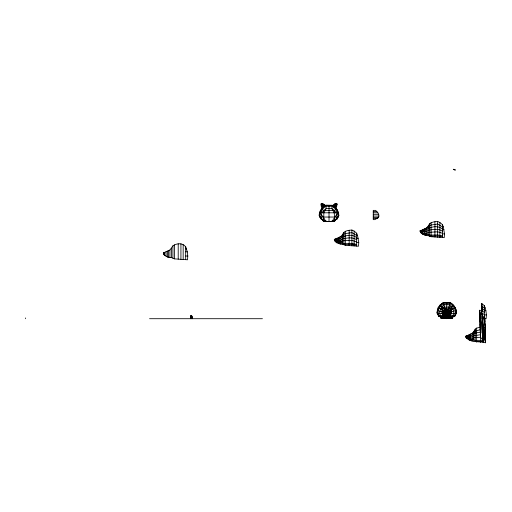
<?xml version="1.0" encoding="UTF-8"?>
<svg xmlns="http://www.w3.org/2000/svg" width="512" height="512" viewBox="0 0 512 512"><rect width="100%" height="100%" fill="white"/><g stroke="black" fill="none" stroke-linecap="round" stroke-linejoin="round"><path stroke-width="0.77" d="M333.35 205.146L333.331 206.611L335.77 208.122L337.152 204.358L336.826 203.616L335.213 203.782L332.685 205.92M453.523 305.088L450.867 308.416L451.77 311.456L450.227 315.488C446.931 318.541 441.626 315.91 441.741 311.456L442.643 308.416L439.987 305.088L443.277 302.502L450.234 302.502C453.894 304.685 456.608 308.486 456.57 312.858L454.938 316.019L452.134 317.306M332.198 221.331L333.786 221.331L334.381 220.486L334.573 217.043L334.163 212.794L331.757 208.41L332.499 205.254L325.542 205.254C321.875 207.437 319.162 211.238 319.206 215.61C321.21 222.093 329.338 222.266 334.835 220.992L334.925 219.808L337.203 218.778L338.835 215.61C338.97 211.366 335.853 206.835 332.435 205.491L325.542 205.254L326.285 208.41L323.872 212.794L323.661 220.486L324.256 221.331L332.314 221.453L337.203 218.778L336.39 218.662M187.789 256.013L187.514 259.795L174.413 258.867L171.475 257.562L167.52 257.094L164.032 254.778L163.43 252.896L169.933 249.971L172.941 245.824C176.742 243.104 182.592 242.714 185.69 246.746L187.309 251.834L187.789 256.013L185.69 256.013M358.752 242.445L358.477 246.234L345.331 245.299C341.773 243.315 335.629 244.557 334.272 239.584L340.902 236.435L343.904 235.942L342.438 234.739C343.693 230.675 348.301 230.291 351.891 230.029L354.125 231.066L356.653 233.184L357.53 235.36L358.752 242.445L356.653 242.445M444.506 233.875L444.23 237.658L431.085 236.723C427.526 234.739 421.382 235.981 420.026 231.008L426.656 227.859L429.658 227.373L428.192 226.163C429.446 222.106 434.054 221.715 437.645 221.453L439.878 222.49L442.406 224.608L443.283 226.784L444.506 233.875L442.406 233.875M481.773 314.957L481.773 303.539L484.301 305.658C486.131 309.722 486.701 314.298 486.125 318.707L481.773 318.4M319.379 215.661C318.138 208.486 325.478 220.352 325.722 221.453L321.306 219.206L319.206 215.61L320.986 218.771L323.091 219.782L323.206 220.992L325.843 221.331M439.987 305.088L438.138 307.68L436.941 312.858L438.573 316.019L441.376 317.306M437.498 313.466C436.006 311.872 441.453 314.522 442.31 313.414C442.368 315.91 444.48 315.93 445.107 313.69L445.005 312.058L445.869 311.322L447.635 311.322L448.506 312.058L448.403 313.69C449.651 317.318 450.816 312.826 449.722 311.334L448.026 310.003L445.485 310.003L443.789 311.334C443.091 312.966 443.149 315.475 445.19 316.026L448.32 316.026L449.933 314.477L450.739 314.515L451.034 312.57L450.477 310.579L448.352 308.909L442.643 308.416L440.518 309.12L438.138 307.68L438.63 308.582M450.253 314.515L450.509 312.806L450.016 311.066L448.154 309.594L445.357 309.594L443.488 311.066C442.72 312.87 442.797 315.616 445.03 316.243L448.48 316.243L450.253 314.515L449.933 315.366L449.523 315.251M334.963 207.712L336.134 204.512L335.859 203.878L335.213 203.782L334.528 204.768L334.106 204.442L333.331 206.611L336.358 207.053M334.163 212.794L335.789 207.84L337.638 210.432L336.083 212.794L321.952 212.794L320.403 210.432L319.898 212.486M450.234 302.502L447.635 311.322L446.752 312.058L445.869 311.322L443.277 302.502M456.013 313.466C457.504 311.872 452.058 314.522 451.2 313.414L450.227 315.309L448.538 316.544L450.061 317.165L452.678 316.186L453.862 313.504C453.894 310.042 452.134 306.854 449.453 304.736L444.058 304.736C441.376 306.854 439.616 310.042 439.648 313.504L440.832 316.186C444.934 318.17 449.965 317.491 454.125 315.91L454.938 316.019L451.2 316.845L454.125 315.91L455.597 313.062C455.635 309.12 453.19 305.702 449.888 303.731L443.622 303.731C440.32 305.702 437.875 309.12 437.914 313.062L439.386 315.91L442.31 316.845L440.941 318.24L441.99 318.579L451.52 318.579L452.57 318.24L451.597 317.03L454.79 316.019M373.261 217.51L378.368 217.51L374.874 219.642L373.261 219.642L373.261 210.368L375.546 210.368C377.28 211.789 378.989 213.709 378.912 216.083L378.368 217.51L377.158 218.573L373.261 218.573M450.739 314.515L450.336 315.488L449.805 315.366M334.925 219.808L334.502 221.152L332.154 221.152M325.35 205.92L323.936 204.442L322.182 203.878L322.125 205.862L323.078 207.712M480.486 342.4L480.486 327.098L476.653 328.09L475.226 329.094L473.754 331.571L475.226 332.774L472.218 333.267L465.594 336.41C468.755 343.219 479.731 341.037 485.446 342.758L485.446 327.898L484.026 318.47M451.405 317.427L454.47 316.454L456.397 312.909C456.435 308.614 453.766 304.89 450.17 302.739L443.341 302.739C439.744 304.89 437.075 308.614 437.114 312.909L439.04 316.454L442.099 317.427L441.274 318.4L452.237 318.4L451.405 317.427L451.686 317.056L452.57 318.24L440.941 318.24L442.31 316.845M448.896 314.63L449.389 312.883L449.043 311.686L447.846 310.688L445.664 310.688L444.467 311.686L444.301 314.048L445.549 315.392L447.962 315.392L448.896 314.63L450.336 315.488L450.061 317.165L452.461 318.042L441.05 318.042L441.907 317.03L438.573 316.019L442.099 317.427M335.674 204.147L336.826 203.616L336.608 203.93M321.011 209.946L322.374 208.038M455.373 307.68L451.059 309.875L448.506 312.058L445.005 312.058L442.451 309.875L440.518 309.12M356.653 235.45L351.891 232.614L345.331 233.594L342.438 234.739L340.902 236.435L340.902 244.013M442.406 226.874L437.645 224.045L431.085 225.018L428.192 226.163L426.656 227.859L426.656 235.437M480.486 329.645L473.754 331.571L472.218 333.267L472.218 340.845M335.654 241.85L335.654 238.848L334.624 239.328L334.995 241.216L338.49 242.778L339.36 241.818L340.902 241.862L342.438 240.941L345.331 240.589L351.891 240.384L356.653 241.818M335.859 203.878L333.331 206.611L336.896 205.952M442.451 309.875L444.64 307.213L451.654 306.925L450.867 306.925M334.624 239.328L334.272 239.584C337.632 239.251 341.555 238.592 343.904 235.942M421.408 233.274L421.408 230.278L420.026 231.008C423.386 230.675 427.309 230.022 429.658 227.373M466.976 338.682L466.976 335.68L465.594 336.41C468.947 336.083 472.877 335.424 475.226 332.774M334.381 220.486L336.736 219.206L338.835 215.61L337.056 218.771L334.95 219.782L334.835 220.992L331.923 220.992M322.784 204.659L323.936 204.442L324.71 206.611L321.146 205.952L321.216 203.616L322.829 203.782L323.514 204.768L323.936 204.442M322.125 205.862L322.586 205.498L321.901 204.512L320.883 204.358L321.978 203.501L324.685 205.146L324.71 206.611L321.901 204.512L322.829 203.782L324.71 206.611L322.182 203.878L321.216 203.616L321.427 203.93M321.146 205.952L321.683 207.053L323.168 206.342M324.096 205.606L324.685 205.146M445.158 308.909L443.034 310.579L442.477 312.57L443.283 315.488M338.49 242.778L339.36 242.893L340.902 241.862L339.36 240.333L334.451 240.346M449.933 314.477L448.403 313.69L447.405 314.323L446.106 314.323L445.107 313.69L442.771 314.515M442.643 308.416L444.64 307.213L441.856 306.925L442.643 306.925M334.106 204.442L336.064 203.501L337.152 204.358L336.134 204.512L333.331 206.611L335.213 203.782L336.134 204.512L335.45 205.498L335.917 205.862M338.586 215.027C339.661 209.248 332.262 220.57 332.314 221.453L335.731 219.635L337.069 217.043L338.278 216.218C338.33 212.006 335.629 208.442 332.166 206.291L325.869 206.291C322.406 208.442 319.712 212.006 319.763 216.218L320.973 217.043L322.31 219.635L323.661 220.486M456.275 310.266L453.645 311.309L451.77 311.456L451.034 312.57L450.163 312.922L443.347 312.922L442.477 312.57L441.741 311.456L439.866 311.309L437.235 310.266M342.438 237.402C346.72 234.81 352.595 234.214 356.653 237.568M428.192 228.826C432.474 226.234 438.349 225.638 442.406 228.998M473.754 334.234L476.653 332.755L480.486 332.186L480.147 324.358M448.352 308.909L450.867 308.416L452.992 309.12M420.147 230.752L420.755 232.64L424.243 234.202L428.192 234.259L429.658 236.122L437.645 236.006L442.406 236.685M428.192 234.259L429.658 235.136L437.645 234.976L442.406 235.84M438.72 316.019L440.858 315.91M339.36 240.333L340.902 240.096L342.438 238.982C347.104 237.952 352.326 236.787 356.653 239.693M322.579 206.803L324 206.675M481.85 332.109L483.213 332.038L482.106 314.054M466.976 338.048L469.805 339.61L473.754 339.667L475.226 340.544L483.213 340.378L480.486 337.267L473.754 337.773L472.218 338.874L469.805 338.835L466.317 338.048L465.715 336.16M320.986 218.771L322.541 219.546M474.49 330.33L475.226 330.33M324.742 210.586L333.299 210.586M373.261 211.565L376.89 211.565M373.261 212.762L377.83 212.762M373.261 214.304L378.707 214.304M373.261 216.083L378.912 216.083M326.112 220.992L323.206 220.992L323.11 219.808L323.539 221.152L325.888 221.152M442.406 226.784L443.283 226.784M442.406 229.696L444.032 229.696M420.205 231.77L426.656 231.52L428.192 230.406C432.858 229.376 438.08 228.218 442.406 231.117M356.653 235.36L357.53 235.36M356.653 238.272L358.272 238.272M334.394 239.328L335.654 239.328M185.69 248.928L186.566 248.928M185.69 251.834L187.309 251.834M163.43 252.896L164.691 252.896M163.309 253.146L164.691 253.146M163.392 253.626L164.691 253.626M163.597 254.112L164.691 254.112M164.032 254.778L164.691 254.778M484.301 307.834L485.178 307.834M484.301 310.746L485.926 310.746M445.107 313.69L448.403 313.69M446.042 314.63L444.614 314.63L443.283 315.309L444.973 316.544L441.517 317.773L451.994 317.773L451.2 316.845M484.301 314.918L486.4 314.918M452.653 315.91L454.125 315.91M442.31 316.186L439.386 315.91M451.2 316.186L452.678 316.186L450.227 315.488M452.154 316.454L454.47 316.454M149.555 318.707L262.426 318.707M465.766 337.178L472.218 336.928L473.754 335.814L480.486 334.726L479.539 310.266L484.301 312.166M483.213 341.414L475.226 341.523L475.226 329.094M339.36 242.893L342.438 242.835L343.904 243.712L351.891 243.546L356.653 244.41M426.656 235.386L425.114 235.2L425.114 228.55M356.653 245.261L351.891 244.582L343.904 244.691L343.904 232.262M340.902 243.962L339.36 243.77L339.36 237.12M481.773 317.427L484.301 317.734M472.218 340.794L470.682 340.602L470.682 333.952M190.726 317.779L191.789 317.914L192.653 318.707L191.789 315.942L190.726 315.456L190.726 318.707M481.773 316.454L484.301 316.883M421.408 232.64L424.243 233.427L426.656 233.466L428.192 232.365L437.645 231.808L442.406 233.242M335.654 241.216L339.36 241.818L338.49 240.448M190.726 316.845L191.789 317.126L192.653 318.707L191.789 316.192L190.726 315.75M481.773 311.027L483.213 332.038L479.539 310.266L479.539 312.858L484.301 314.291M429.658 235.136L431.085 235.795M484.301 310.042L481.773 308.582L481.92 310.931M484.301 307.923L481.773 306.144L482.061 310.803M334.765 204.269L335.258 204.659M334.867 206.342L335.462 206.803M451.059 309.875L448.87 307.213L450.867 308.416L450.867 309.12M480.486 337.267L479.539 312.858L480.659 314.656M321.683 207.053L322.266 208.122M443.578 314.477L443.987 315.251M443.258 314.515L443.706 315.366M322.253 207.84L323.872 212.794M337.702 211.213L338.368 213.12M484.659 333.242L484.922 334.771M485.184 336.301L485.446 337.824L485.101 330.765M483.872 318.573L485.446 327.898L483.213 326.861L482.637 317.53M482.733 332.403L483.213 340.378L479.539 312.858L480.064 315.968M482.816 332.294L483.213 334.624L482.854 332.269M485.184 328.934L485.446 330.502L484.813 318.042M485.184 331.379L485.446 332.941L485.088 330.586M484.659 330.688L485.446 335.386L485.126 326.624M485.075 338.47L485.446 340.813L485.088 338.451M483.117 326.97L485.446 341.786L483.194 326.854L483.213 342.598L482.56 331.667M484.589 332.307L485.446 337.824L484.614 332.326M482.01 305.114L481.773 303.539L482.061 308.205M485.088 328.147L485.446 330.502M484.736 330.669L485.446 335.386M483.078 327.04L485.446 342.758L484.781 328.717M480.013 313.408L479.539 310.266L480.013 321.229M479.539 312.858L480.013 316M482.618 333.286L483.213 337.216M482.445 317.018L483.213 329.446M484.698 317.939L484.896 321.888M484.608 320.563L484.685 322.138M484.301 305.658L484.301 318.579M476.653 328.09L476.653 342.131M473.754 331.571L473.754 340.902M469.805 334.362L469.805 340.384M468.346 335.046L468.346 339.75M446.752 302.502L446.752 318.701M442.406 224.608L442.406 237.53M439.878 222.49L439.878 237.35M437.645 221.453L437.645 237.19M434.925 221.696L434.925 236.998M431.085 222.682L431.085 236.723M429.658 223.686L429.658 236.122M428.192 226.163L428.192 235.501M424.243 228.954L424.243 234.976M422.778 229.638L422.778 234.342M356.653 233.184L356.653 246.106M354.125 231.066L354.125 245.926M351.891 230.029L351.891 245.766M349.171 230.266L349.171 245.568M345.331 231.258L345.331 245.299M342.438 234.739L342.438 244.07M338.49 237.53L338.49 243.552M337.024 238.214L337.024 242.918M329.018 205.254L329.018 221.459M191.789 315.942L191.789 318.707M185.69 246.746L185.69 259.667M183.162 244.634L183.162 259.488M180.928 243.712L180.928 259.328M178.208 243.814L178.208 259.136M174.413 244.851L174.413 258.867M172.941 245.824L172.941 258.214M171.475 248.301L171.475 257.562M169.933 249.971L169.933 257.523M168.397 250.688L168.397 257.338M167.52 251.091L167.52 257.094M166.061 251.776L166.061 256.397M164.691 252.416L164.691 255.379M25.6 317.958L25.6 318.707M321.216 214.918L320.973 217.043L337.069 217.043C337.114 213.376 334.765 210.278 331.757 208.41L326.285 208.41L323.469 210.675L321.952 212.794L321.216 214.918M445.658 312.058L446.106 314.323L444.794 316.486L448.717 316.486L447.405 314.323L447.853 312.058L445.658 312.058M443.283 315.309L440.832 316.186L443.45 317.165L443.283 315.309M455.104 169.843L453.299 169.242L455.264 170.214L455.104 169.843M482.035 307.699L481.773 306.144L482.01 307.712M482.035 310.15L481.773 308.582L482.01 310.157"/></g></svg>
